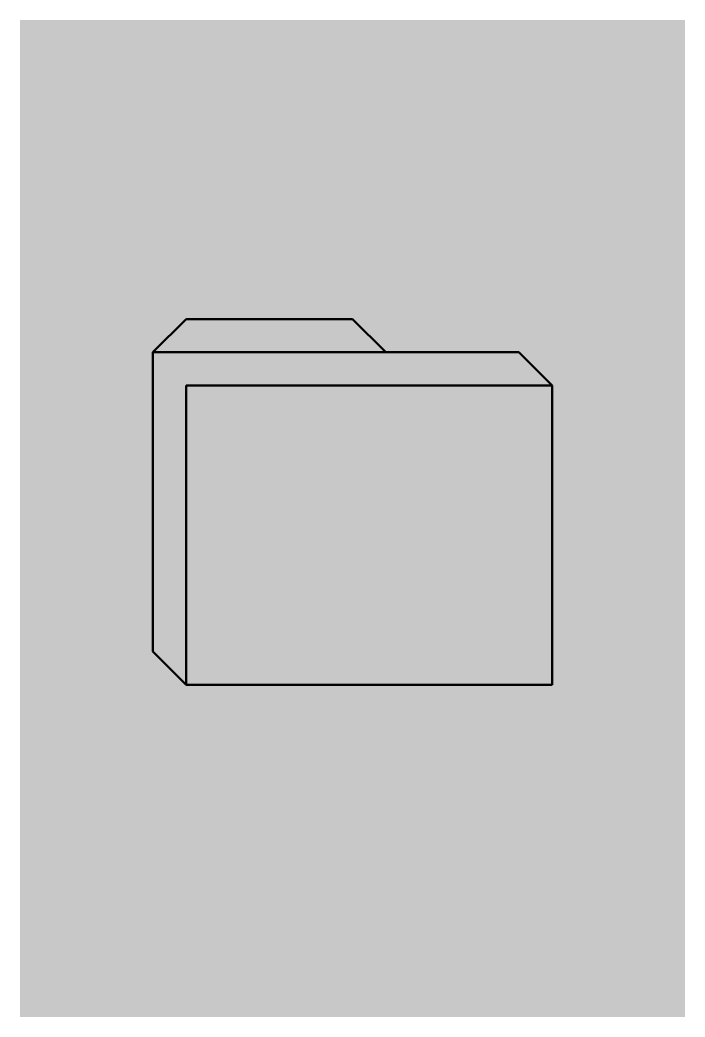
# Model space of a CAD drawing. Header units: millimetres. Extents: x -10 to 10, y 0 to 30.
import ezdxf

# ---------------------------------------------------------------- set-up
doc = ezdxf.new("R2010")
doc.units = ezdxf.units.MM
doc.layers.get('0').update_dxf_attribs({"lineweight": 50, "true_color": 0xffffff})

msp = doc.modelspace()

# ---------------------------------------------------------------- hatches: boundary and pattern name
at = {"true_color": 0x000000}
msp.add_hatch(color=7, dxfattribs=at).paths.add_polyline_path([(-10, 0), (-10, 30), (10, 30), (10, 0)])

# ---------------------------------------------------------------- linework, layer by layer
for p, q in [((-6, 20), (-5, 21)), ((-5, 21), (0, 21)), ((0, 21), (1, 20)), ((-6, 20), (5, 20)), ((-6, 11), (-6, 20)), ((5, 20), (6, 19)), ((-5, 19), (-5, 10)), ((-5, 19), (6, 19)), ((6, 19), (6, 10)), ((-5, 10), (-6, 11)), ((6, 10), (-5, 10))]:
    msp.add_line(p, q)

doc.saveas('drawing.dxf')
